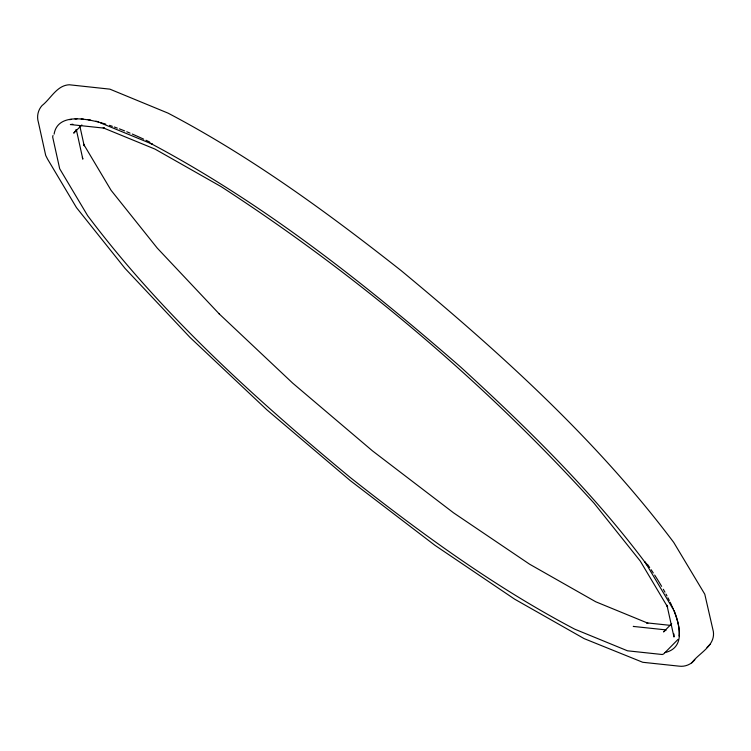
<?xml version="1.0" encoding="UTF-8"?>
<svg xmlns="http://www.w3.org/2000/svg" width="751" height="751" viewBox="0 0 751 751"><rect width="100%" height="100%" fill="white"/><g stroke="black" fill="none" stroke-linecap="round" stroke-linejoin="round"><path stroke-width="1.13" d="M673.985 633.994L673.985 637.017L666.972 605.268L667.639 607.043L640.293 561.1L594.097 503.245C484.273 382.137 358.321 275.748 221.254 186.708L155.006 149.102L103.206 127.858L104.577 128.186L70.35 124.544L72.847 124.234M75.447 130.683L75.729 129.989M691.699 662.898C698.956 653.032 715.393 646.038 713.356 631.591L704.785 594.21L673.731 542.419C596.256 439.363 499.922 352.482 401.015 270.51C327.352 212.458 251.303 156.865 168.083 113.148L109.89 89.153L69.261 84.769C56.813 85.361 50.833 98.681 42.065 105.534C38.01 109.993 36.574 116.443 38.367 122.197L45.698 155.401L47.585 159.128L76.471 207.614L125.023 268.389L189.928 337.33L266.765 409.717L350.304 480.631L434.829 545.245L514.604 599.138L584.184 638.641L642.762 662.288L679.092 666.156C685.053 666.963 691.145 664.457 694.853 659.725M75.109 131.359L73.729 133.152L81.85 124.948M53.002 135.48L52.654 136.964L59.695 168.759L87.614 215.631C162.244 314.913 255.04 398.603 350.313 477.561C421.283 533.482 494.533 587.029 574.693 629.15L627.507 650.807L662.279 654.515L663.677 653.924L677.984 639.448M671.676 623.705L663.555 631.92L664.729 630.962M706.982 647.437L710.146 644.255M665.367 630.568L666.043 630.239M670.483 625.376L646.527 622.832L647.897 623.189L595.74 601.776L529.596 564.198L453.51 512.802L372.562 450.938L292.721 383.16L219.132 313.824M665.593 629.854L633.253 626.418L634.154 626.541M100.568 122.911L152.387 144.192L150.247 143.206C263.451 203.286 364.498 283.287 460.814 367.192C527.671 428.38 592.764 492.065 647.005 564.94L645.015 561.945L672.99 608.883M219.283 313.965L157.241 248.083L111.092 190.322L83.511 144.032M83.755 144.455L84.206 145.825L79.906 126.356M82.357 157.363L82.835 159.137L76.33 129.66M69.712 119.691A403.034 77.55 40.2 0 1 71.392 119.371M75.025 118.968A403.034 77.55 40.2 0 1 76.987 118.893M81.183 118.977A403.034 77.55 40.2 0 1 83.417 119.137M88.149 119.719A403.034 77.55 40.2 0 1 90.646 120.122M95.865 121.183A403.034 77.55 40.2 0 1 98.597 121.84M674.182 610.732A403.034 77.55 40.2 0 1 678.988 636.013M54.119 134.157A404.029 77.738 40.2 0 1 105.769 124.168M109.496 125.361A404.029 77.738 40.2 0 1 112.378 126.328M114.349 127.013A404.029 77.738 40.2 0 1 117.353 128.102M119.39 128.862A404.029 77.738 40.2 0 1 124.628 130.899M126.769 131.763A404.029 77.738 40.2 0 1 130.036 133.115M132.251 134.054A404.029 77.738 40.2 0 1 143.685 139.179M146.032 140.277A404.029 77.738 40.2 0 1 149.609 141.986M647.418 564.254A404.029 77.738 40.2 0 1 649.681 567.54M651.136 569.718A404.029 77.738 40.2 0 1 653.276 572.938M654.656 575.059A404.029 77.738 40.2 0 1 661.612 586.334M663.321 589.282A404.029 77.738 40.2 0 1 664.945 592.173M665.977 594.06A404.029 77.738 40.2 0 1 666.972 595.918M667.921 597.758A404.029 77.738 40.2 0 1 669.282 600.453M670.145 602.208A404.029 77.738 40.2 0 1 671.741 605.635M672.117 606.47A404.029 77.738 40.2 0 1 664.795 652.6"/></g></svg>
